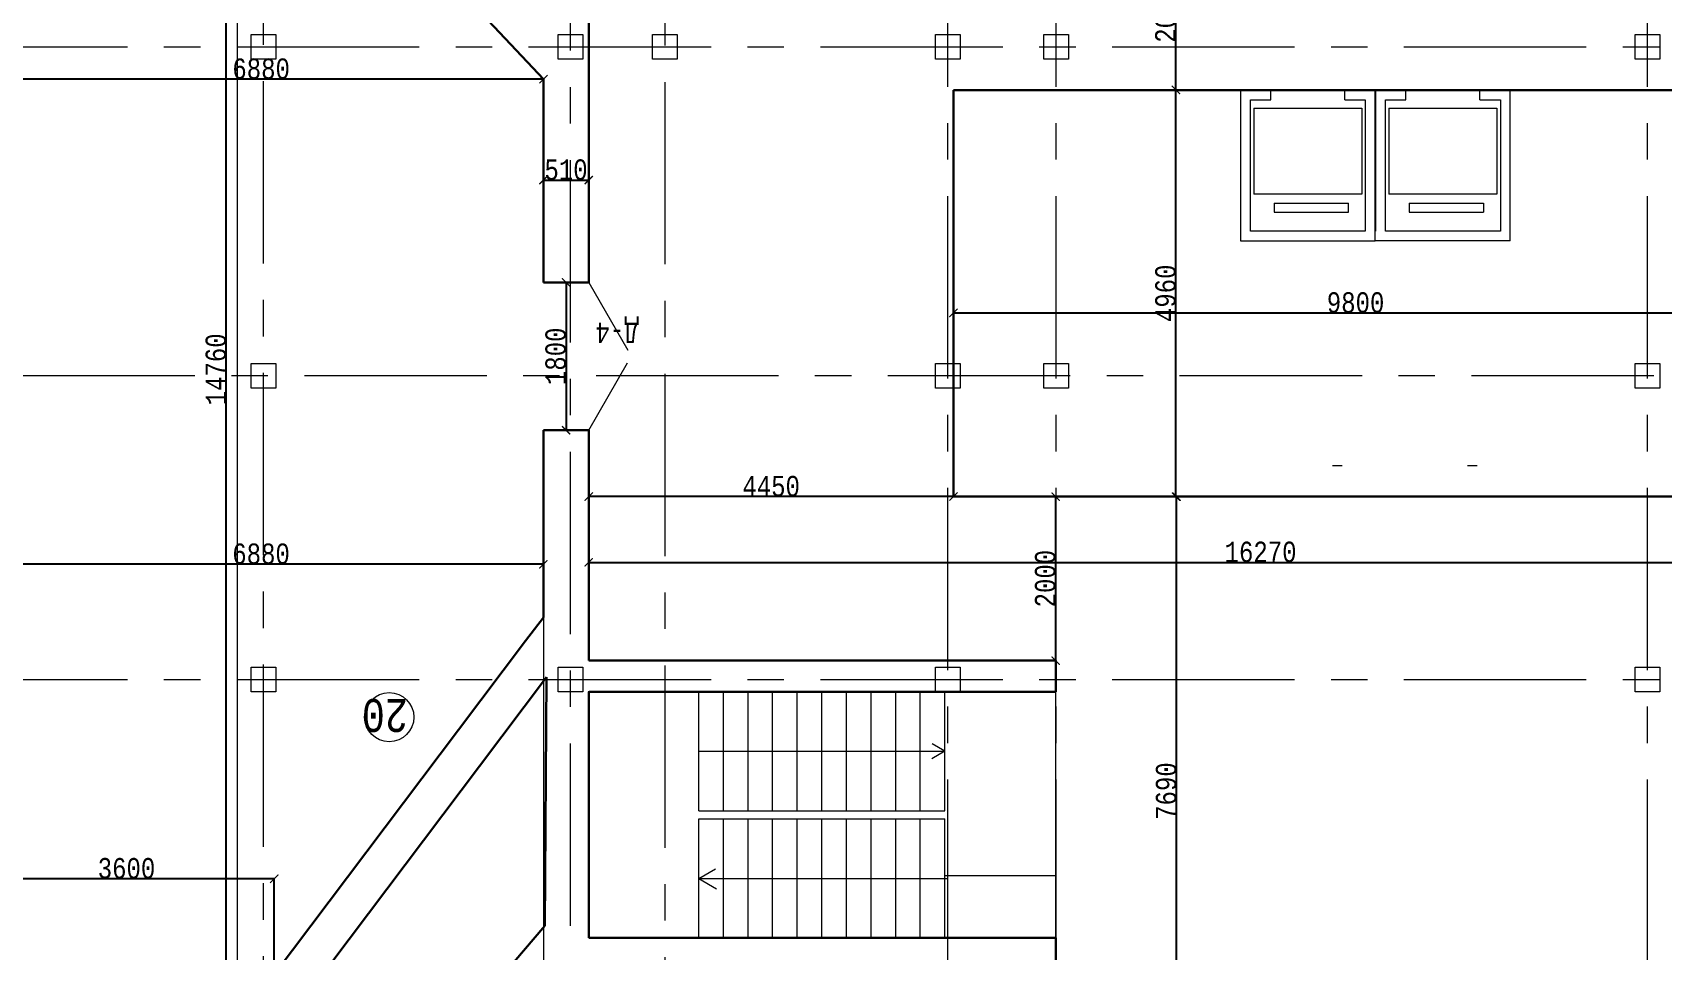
# Model space of a CAD drawing. Header units: millimetres. Extents: x -689206 to 4969298, y -1019800 to 703299.
# Drawn here: x -113517 to -93654, y -584275 to -573086 of the extents above; entities that cross this region are included whole.
import ezdxf

# ---------------------------------------------------------------- set-up
doc = ezdxf.new("R2010")
doc.units = ezdxf.units.MM
doc.linetypes.add('осеваяX2', pattern=[101.6, 63.5, -12.7, 12.7, -12.7])
for name, color, linetype, lineweight in [('несущие', 7, 'Continuous', 30), ('РАЗМЕРЫ', 7, 'Continuous', 9), ('стены', 7, 'Continuous', 20)]:
    doc.layers.add(name, color=color, linetype=linetype, lineweight=lineweight)
doc.layers.add('четотам', color=7, linetype='Continuous')
doc.styles.add('Аннотативный', font='isocteur.ttf', dxfattribs={"width": 0.7, "height": 250})
doc.dimstyles.new('Аннотативный', dxfattribs={"dimscale": 0, "dimtxt": 250, "dimasz": 100, "dimexe": 1.25, "dimexo": 0.625, "dimtad": 1, "dimdec": 0, "dimtxsty": 'Аннотативный', "dimblk": 'ARCHTICK', "dimcen": 2.5, "dimadec": 0, "dimazin": 0, "dimtfac": 1, "dimtdec": 0, "dimtmove": 0, "dimatfit": 3, "dimfxl": 1, "dimarcsym": 0})

# ---------------------------------------------------------------- blocks, each defined once
blk = doc.blocks.new('_ArchTick')
at = {"color": 0, "linetype": 'ByBlock', "const_width": 0.15}
blk.add_lwpolyline([(-0.5, -0.5), (0.5, 0.5)], dxfattribs=at)
blk = doc.blocks.new('*D3334')
at = {"layer": 'Defpoints', "color": 0, "lineweight": 0, "transparency": 16777216}
for p in [(-114173, -579567), (-114173, -579567), (-107293, -579567)]:
    blk.add_point(p, dxfattribs=at)
at = {"layer": 'стены', "color": 0, "lineweight": -2, "transparency": 16777216}
for p, q in [((-114173, -579566), (-114173, -579565)), ((-107293, -579567), (-114173, -579567)), ((-107293, -579566), (-107293, -579565))]:
    blk.add_line(p, q, dxfattribs=at)
at = {"layer": 'стены', "color": 0, "lineweight": -2, "transparency": 16777216, "xscale": 100, "yscale": 100, "zscale": 100, "rotation": 180}
blk.add_blockref('_ArchTick', (-114173, -579567), dxfattribs=at)
at = {"layer": 'стены', "color": 0, "lineweight": -2, "transparency": 16777216, "xscale": 100, "yscale": 100, "zscale": 100}
blk.add_blockref('_ArchTick', (-107293, -579567), dxfattribs=at)
at = {"layer": 'стены', "color": 0, "lineweight": 5, "transparency": 16777216, "insert": (-110733, -579441), "char_height": 250, "attachment_point": 5, "style": 'Аннотативный'}
blk.add_mtext('6880', dxfattribs=at)
blk = doc.blocks.new('*D3451')
at = {"layer": 'Defpoints', "color": 0, "linetype": 'ByBlock', "lineweight": 0, "transparency": 16777216}
for p in [(-111157, -569813), (-111157, -569813), (-111157, -584569)]:
    blk.add_point(p, dxfattribs=at)
at = {"layer": 'РАЗМЕРЫ', "color": 0, "linetype": 'ByBlock', "lineweight": -2, "transparency": 16777216}
for p, q in [((-111157, -569813), (-111158, -569813)), ((-111157, -584569), (-111157, -569813)), ((-111157, -584569), (-111158, -584569))]:
    blk.add_line(p, q, dxfattribs=at)
at = {"layer": 'РАЗМЕРЫ', "color": 0, "linetype": 'ByBlock', "lineweight": -2, "transparency": 16777216, "xscale": 100, "yscale": 100, "zscale": 100}
for p, rotation in [((-111157, -569813), 90), ((-111157, -584569), 270)]:
    blk.add_blockref('_ArchTick', p, dxfattribs=dict(at, rotation=rotation))
at = {"layer": 'РАЗМЕРЫ', "color": 0, "linetype": 'ByBlock', "lineweight": 5, "transparency": 16777216, "insert": (-111282, -577191), "char_height": 250, "attachment_point": 5, "rotation": 90, "style": 'Аннотативный'}
blk.add_mtext('14760', dxfattribs=at)
blk = doc.blocks.new('*D3411')
at = {"layer": 'Defpoints', "color": 0, "linetype": 'ByBlock', "lineweight": 0, "transparency": 16777216}
for p in [(-107016, -576132), (-107016, -577933), (-107016, -577933)]:
    blk.add_point(p, dxfattribs=at)
at = {"layer": 'РАЗМЕРЫ', "color": 0, "linetype": 'ByBlock', "lineweight": -2, "transparency": 16777216}
for p, q in [((-107016, -576132), (-107017, -576132)), ((-107016, -576132), (-107016, -577933)), ((-107016, -577933), (-107017, -577933))]:
    blk.add_line(p, q, dxfattribs=at)
at = {"layer": 'РАЗМЕРЫ', "color": 0, "linetype": 'ByBlock', "lineweight": -2, "transparency": 16777216, "xscale": 100, "yscale": 100, "zscale": 100}
for p, rotation in [((-107016, -576132), 90), ((-107016, -577933), 270)]:
    blk.add_blockref('_ArchTick', p, dxfattribs=dict(at, rotation=rotation))
at = {"layer": 'РАЗМЕРЫ', "color": 0, "linetype": 'ByBlock', "lineweight": 5, "transparency": 16777216, "insert": (-107141, -577032), "char_height": 250, "attachment_point": 5, "rotation": 90, "style": 'Аннотативный'}
blk.add_mtext('1800', dxfattribs=at)
blk = doc.blocks.new('*D3385')
at = {"layer": 'Defpoints', "color": 0, "linetype": 'ByBlock', "lineweight": 0, "transparency": 16777216}
for p in [(-114173, -573654), (-114173, -573654), (-107291, -573653)]:
    blk.add_point(p, dxfattribs=at)
at = {"layer": 'РАЗМЕРЫ', "color": 0, "linetype": 'ByBlock', "lineweight": -2, "transparency": 16777216}
for p, q in [((-114173, -573653), (-114173, -573652)), ((-107291, -573654), (-114173, -573654)), ((-107291, -573654), (-107291, -573655))]:
    blk.add_line(p, q, dxfattribs=at)
at = {"layer": 'РАЗМЕРЫ', "color": 0, "linetype": 'ByBlock', "lineweight": -2, "transparency": 16777216, "xscale": 100, "yscale": 100, "zscale": 100, "rotation": 180}
blk.add_blockref('_ArchTick', (-114173, -573654), dxfattribs=at)
at = {"layer": 'РАЗМЕРЫ', "color": 0, "linetype": 'ByBlock', "lineweight": -2, "transparency": 16777216, "xscale": 100, "yscale": 100, "zscale": 100}
blk.add_blockref('_ArchTick', (-107291, -573654), dxfattribs=at)
at = {"layer": 'РАЗМЕРЫ', "color": 0, "linetype": 'ByBlock', "lineweight": 5, "transparency": 16777216, "insert": (-110732, -573528), "char_height": 250, "attachment_point": 5, "style": 'Аннотативный'}
blk.add_mtext('6880', dxfattribs=at)
blk = doc.blocks.new('*D3508')
at = {"layer": 'Defpoints', "color": 0, "linetype": 'ByBlock', "lineweight": 0, "transparency": 16777216}
for p in [(-92493, -576504), (-102294, -578742), (-92493, -578742)]:
    blk.add_point(p, dxfattribs=at)
at = {"layer": 'РАЗМЕРЫ', "color": 0, "linetype": 'ByBlock', "lineweight": -2, "transparency": 16777216}
for p, q in [((-102294, -578742), (-102294, -576503)), ((-102294, -576504), (-92493, -576504)), ((-92493, -578742), (-92493, -576503))]:
    blk.add_line(p, q, dxfattribs=at)
at = {"layer": 'РАЗМЕРЫ', "color": 0, "linetype": 'ByBlock', "lineweight": -2, "transparency": 16777216, "xscale": 100, "yscale": 100, "zscale": 100, "rotation": 180}
blk.add_blockref('_ArchTick', (-102294, -576504), dxfattribs=at)
at = {"layer": 'РАЗМЕРЫ', "color": 0, "linetype": 'ByBlock', "lineweight": -2, "transparency": 16777216, "xscale": 100, "yscale": 100, "zscale": 100}
blk.add_blockref('_ArchTick', (-92493, -576504), dxfattribs=at)
at = {"layer": 'РАЗМЕРЫ', "color": 0, "linetype": 'ByBlock', "lineweight": 5, "transparency": 16777216, "insert": (-97393, -576378), "char_height": 250, "attachment_point": 5, "style": 'Аннотативный'}
blk.add_mtext('9800', dxfattribs=at)
blk = doc.blocks.new('*D3509')
at = {"layer": 'Defpoints', "color": 0, "linetype": 'ByBlock', "lineweight": 0, "transparency": 16777216}
for p in [(-99574, -578742), (-99574, -578742), (-99574, -585921)]:
    blk.add_point(p, dxfattribs=at)
at = {"layer": 'РАЗМЕРЫ', "color": 0, "linetype": 'ByBlock', "lineweight": -2, "transparency": 16777216}
for p, q in [((-99575, -578742), (-99576, -578742)), ((-99574, -585921), (-99574, -578742)), ((-99575, -585921), (-99576, -585921))]:
    blk.add_line(p, q, dxfattribs=at)
at = {"layer": 'РАЗМЕРЫ', "color": 0, "linetype": 'ByBlock', "lineweight": -2, "transparency": 16777216, "xscale": 100, "yscale": 100, "zscale": 100}
for p, rotation in [((-99574, -578742), 90), ((-99574, -585921), 270)]:
    blk.add_blockref('_ArchTick', p, dxfattribs=dict(at, rotation=rotation))
at = {"layer": 'РАЗМЕРЫ', "color": 0, "linetype": 'ByBlock', "lineweight": 5, "transparency": 16777216, "insert": (-99700, -582332), "char_height": 250, "attachment_point": 5, "rotation": 90, "style": 'Аннотативный'}
blk.add_mtext('7690', dxfattribs=at)
blk = doc.blocks.new('*D3511')
at = {"layer": 'Defpoints', "color": 0, "linetype": 'ByBlock', "lineweight": 0, "transparency": 16777216}
for p in [(-101048, -578742), (-101048, -578742), (-101048, -580742)]:
    blk.add_point(p, dxfattribs=at)
at = {"layer": 'РАЗМЕРЫ', "color": 0, "linetype": 'ByBlock', "lineweight": -2, "transparency": 16777216}
for p, q in [((-101049, -578742), (-101049, -578742)), ((-101048, -580742), (-101048, -578742)), ((-101049, -580742), (-101049, -580742))]:
    blk.add_line(p, q, dxfattribs=at)
at = {"layer": 'РАЗМЕРЫ', "color": 0, "linetype": 'ByBlock', "lineweight": -2, "transparency": 16777216, "xscale": 100, "yscale": 100, "zscale": 100}
for p, rotation in [((-101048, -578742), 90), ((-101048, -580742), 270)]:
    blk.add_blockref('_ArchTick', p, dxfattribs=dict(at, rotation=rotation))
at = {"layer": 'РАЗМЕРЫ', "color": 0, "linetype": 'ByBlock', "lineweight": 5, "transparency": 16777216, "insert": (-101174, -579742), "char_height": 250, "attachment_point": 5, "rotation": 90, "style": 'Аннотативный'}
blk.add_mtext('2000', dxfattribs=at)
blk = doc.blocks.new('*D3512')
at = {"layer": 'Defpoints', "color": 0, "linetype": 'ByBlock', "lineweight": 0, "transparency": 16777216}
for p in [(-99582, -573785), (-99576, -573785), (-99573, -578742)]:
    blk.add_point(p, dxfattribs=at)
at = {"layer": 'РАЗМЕРЫ', "color": 0, "linetype": 'ByBlock', "lineweight": -2, "transparency": 16777216}
for p, q in [((-99577, -573785), (-99583, -573785)), ((-99582, -578742), (-99582, -573785)), ((-99574, -578742), (-99583, -578742))]:
    blk.add_line(p, q, dxfattribs=at)
at = {"layer": 'РАЗМЕРЫ', "color": 0, "linetype": 'ByBlock', "lineweight": -2, "transparency": 16777216, "xscale": 100, "yscale": 100, "zscale": 100}
for p, rotation in [((-99582, -573785), 90), ((-99582, -578742), 270)]:
    blk.add_blockref('_ArchTick', p, dxfattribs=dict(at, rotation=rotation))
at = {"layer": 'РАЗМЕРЫ', "color": 0, "linetype": 'ByBlock', "lineweight": 5, "transparency": 16777216, "insert": (-99708, -576264), "char_height": 250, "attachment_point": 5, "rotation": 90, "style": 'Аннотативный'}
blk.add_mtext('4960', dxfattribs=at)
blk = doc.blocks.new('*D3513')
at = {"layer": 'Defpoints', "color": 0, "linetype": 'ByBlock', "lineweight": 0, "transparency": 16777216}
for p in [(-100195, -571932), (-99583, -571932), (-99576, -573785)]:
    blk.add_point(p, dxfattribs=at)
at = {"layer": 'РАЗМЕРЫ', "color": 0, "linetype": 'ByBlock', "lineweight": -2, "transparency": 16777216}
for p, q in [((-100194, -571932), (-99582, -571932)), ((-99583, -573785), (-99583, -571932)), ((-99577, -573785), (-99585, -573785))]:
    blk.add_line(p, q, dxfattribs=at)
at = {"layer": 'РАЗМЕРЫ', "color": 0, "linetype": 'ByBlock', "lineweight": -2, "transparency": 16777216, "xscale": 100, "yscale": 100, "zscale": 100}
for p, rotation in [((-99583, -571932), 90), ((-99583, -573785), 270)]:
    blk.add_blockref('_ArchTick', p, dxfattribs=dict(at, rotation=rotation))
at = {"layer": 'РАЗМЕРЫ', "color": 0, "linetype": 'ByBlock', "lineweight": 5, "transparency": 16777216, "insert": (-99709, -572859), "char_height": 250, "attachment_point": 5, "rotation": 90, "style": 'Аннотативный'}
blk.add_mtext('2000', dxfattribs=at)
blk = doc.blocks.new('*D3476')
at = {"layer": 'Defpoints', "color": 0, "lineweight": 0, "ltscale": 150, "transparency": 16777216}
for p in [(-114173, -583401), (-114173, -584569), (-110572, -584569)]:
    blk.add_point(p, dxfattribs=at)
at = {"layer": 'РАЗМЕРЫ', "color": 0, "lineweight": -2, "ltscale": 150, "transparency": 16777216}
for p, q in [((-114173, -584568), (-114173, -583400)), ((-110572, -584568), (-110572, -583400)), ((-110572, -583401), (-114173, -583401))]:
    blk.add_line(p, q, dxfattribs=at)
at = {"layer": 'РАЗМЕРЫ', "color": 0, "lineweight": -2, "ltscale": 150, "transparency": 16777216, "xscale": 100, "yscale": 100, "zscale": 100, "rotation": 180}
blk.add_blockref('_ArchTick', (-114173, -583401), dxfattribs=at)
at = {"layer": 'РАЗМЕРЫ', "color": 0, "lineweight": -2, "ltscale": 150, "transparency": 16777216, "xscale": 100, "yscale": 100, "zscale": 100}
blk.add_blockref('_ArchTick', (-110572, -583401), dxfattribs=at)
at = {"layer": 'РАЗМЕРЫ', "color": 0, "lineweight": 5, "ltscale": 150, "transparency": 16777216, "insert": (-112373, -583275), "char_height": 250, "attachment_point": 5, "style": 'Аннотативный'}
blk.add_mtext('3600', dxfattribs=at)
blk = doc.blocks.new('*D3526')
at = {"layer": 'Defpoints', "color": 0, "linetype": 'ByBlock', "lineweight": 0, "ltscale": 35, "transparency": 16777216}
for p in [(-106739, -574884), (-107292, -575094), (-106739, -575094)]:
    blk.add_point(p, dxfattribs=at)
at = {"layer": 'РАЗМЕРЫ', "color": 0, "linetype": 'ByBlock', "lineweight": -2, "ltscale": 35, "transparency": 16777216}
for p, q in [((-107292, -575093), (-107292, -574883)), ((-107292, -574884), (-106739, -574884)), ((-106739, -575093), (-106739, -574883))]:
    blk.add_line(p, q, dxfattribs=at)
at = {"layer": 'РАЗМЕРЫ', "color": 0, "linetype": 'ByBlock', "lineweight": -2, "ltscale": 35, "transparency": 16777216, "xscale": 100, "yscale": 100, "zscale": 100, "rotation": 180}
blk.add_blockref('_ArchTick', (-107292, -574884), dxfattribs=at)
at = {"layer": 'РАЗМЕРЫ', "color": 0, "linetype": 'ByBlock', "lineweight": -2, "ltscale": 35, "transparency": 16777216, "xscale": 100, "yscale": 100, "zscale": 100}
blk.add_blockref('_ArchTick', (-106739, -574884), dxfattribs=at)
at = {"layer": 'РАЗМЕРЫ', "color": 0, "linetype": 'ByBlock', "lineweight": 5, "ltscale": 35, "transparency": 16777216, "insert": (-107016, -574758), "char_height": 250, "attachment_point": 5, "style": 'Аннотативный'}
blk.add_mtext('510', dxfattribs=at)
blk = doc.blocks.new('*D3527')
at = {"layer": 'Defpoints', "color": 0, "linetype": 'ByBlock', "lineweight": 0, "ltscale": 35, "transparency": 16777216}
for p in [(-90363, -579544), (-106739, -580742), (-90363, -580742)]:
    blk.add_point(p, dxfattribs=at)
at = {"layer": 'РАЗМЕРЫ', "color": 0, "linetype": 'ByBlock', "lineweight": -2, "ltscale": 35, "transparency": 16777216}
for p, q in [((-106739, -580742), (-106739, -579543)), ((-106739, -579544), (-90363, -579544)), ((-90363, -580742), (-90363, -579543))]:
    blk.add_line(p, q, dxfattribs=at)
at = {"layer": 'РАЗМЕРЫ', "color": 0, "linetype": 'ByBlock', "lineweight": -2, "ltscale": 35, "transparency": 16777216, "xscale": 100, "yscale": 100, "zscale": 100, "rotation": 180}
blk.add_blockref('_ArchTick', (-106739, -579544), dxfattribs=at)
at = {"layer": 'РАЗМЕРЫ', "color": 0, "linetype": 'ByBlock', "lineweight": -2, "ltscale": 35, "transparency": 16777216, "xscale": 100, "yscale": 100, "zscale": 100}
blk.add_blockref('_ArchTick', (-90363, -579544), dxfattribs=at)
at = {"layer": 'РАЗМЕРЫ', "color": 0, "linetype": 'ByBlock', "lineweight": 5, "ltscale": 35, "transparency": 16777216, "insert": (-98551, -579418), "char_height": 250, "attachment_point": 5, "style": 'Аннотативный'}
blk.add_mtext('16270', dxfattribs=at)
blk = doc.blocks.new('*D3528')
at = {"layer": 'Defpoints', "color": 0, "linetype": 'ByBlock', "lineweight": 0, "ltscale": 35, "transparency": 16777216}
for p in [(-106739, -578742), (-106739, -578742), (-102294, -578742)]:
    blk.add_point(p, dxfattribs=at)
at = {"layer": 'РАЗМЕРЫ', "color": 0, "linetype": 'ByBlock', "lineweight": -2, "ltscale": 35, "transparency": 16777216}
for p, q in [((-102294, -578742), (-106739, -578742)), ((-106739, -578743), (-106739, -578743)), ((-102294, -578742), (-102294, -578741))]:
    blk.add_line(p, q, dxfattribs=at)
at = {"layer": 'РАЗМЕРЫ', "color": 0, "linetype": 'ByBlock', "lineweight": -2, "ltscale": 35, "transparency": 16777216, "xscale": 100, "yscale": 100, "zscale": 100, "rotation": 180}
blk.add_blockref('_ArchTick', (-106739, -578742), dxfattribs=at)
at = {"layer": 'РАЗМЕРЫ', "color": 0, "linetype": 'ByBlock', "lineweight": -2, "ltscale": 35, "transparency": 16777216, "xscale": 100, "yscale": 100, "zscale": 100}
blk.add_blockref('_ArchTick', (-102294, -578742), dxfattribs=at)
at = {"layer": 'РАЗМЕРЫ', "color": 0, "linetype": 'ByBlock', "lineweight": 5, "ltscale": 35, "transparency": 16777216, "insert": (-104516, -578617), "char_height": 250, "attachment_point": 5, "style": 'Аннотативный'}
blk.add_mtext('4450', dxfattribs=at)

msp = doc.modelspace()

# ---------------------------------------------------------------- linework, layer by layer
at = {"layer": 'несущие', "color": 0}
for p, q in [((-110572.3, -584568.6), (-108325.4, -581585.7)), ((-110368.8, -585078.6), (-108070.4, -582027.4))]:
    msp.add_line(p, q, dxfattribs=at)
at = {"layer": 'РАЗМЕРЫ', "linetype": 'осеваяX2', "lineweight": 5, "ltscale": 35}
for p, q in [((-106963.2, -583973.7), (-106963.2, -548796.3)), ((-105813.5, -548796.3), (-105813.5, -598637.6)), ((-101043.5, -598637.6), (-101043.5, -548796.3)), ((-93833.5, -598637.6), (-93833.5, -548796.3)), ((-132363.4, -573260.7), (-65310.7, -573260.7)), ((-132363.4, -580970.7), (-65310.7, -580970.7))]:
    msp.add_line(p, q, dxfattribs=at)
at = {"layer": 'РАЗМЕРЫ', "lineweight": 0, "ltscale": 35}
for p, q in [((-111023.5, -557456.6), (-111023.5, -646086)), ((-107292.5, -580214.5), (-107292.5, -638682.8))]:
    msp.add_line(p, q, dxfattribs=at)
at = {"layer": 'РАЗМЕРЫ', "linetype": 'ByBlock', "lineweight": 30}
for p, q in [((-108231.9, -572648), (-107420.7, -573516.5)), ((-107420.7, -573516.5), (-107290.8, -573653.5)), ((-107291.8, -573652.4), (-107292.5, -576132.2)), ((-100618.3, -573786.6), (-102293.5, -573786.6)), ((-102293.5, -573786.6), (-102293.5, -578742.2)), ((-92493.4, -573786.6), (-100618.3, -573786.6)), ((-102293.5, -578742.2), (-92493.4, -578742.2)), ((-107508.9, -580501.7), (-107292.5, -580214.5)), ((-108325.4, -581585.7), (-107508.9, -580501.7)), ((-106737.5, -580742.2), (-106739, -580742.2)), ((-106737.5, -580742.2), (-101048, -580742.2)), ((-101048, -580742.2), (-101048, -581122.2)), ((-108070.4, -582027.4), (-107253.9, -580943.4)), ((-101048, -581122.2), (-106735.9, -581122.3)), ((-106739, -584122.2), (-101048, -584122.2)), ((-101048, -584122.2), (-101048, -584502.2))]:
    msp.add_line(p, q, dxfattribs=at)
at = {"layer": 'РАЗМЕРЫ', "linetype": 'ByBlock', "lineweight": 13}
for p, q in [((-98794.3, -573784.9), (-98794.3, -575504.9)), ((-97154.3, -575624.9), (-97154.3, -573784.9)), ((-97148.7, -573784.9), (-97148.7, -575504.9)), ((-95508.7, -575624.9), (-95508.7, -573784.9)), ((-98386.3, -575164.9), (-98386.3, -575274.9)), ((-96740.7, -575164.9), (-96740.7, -575274.9)), ((-95834.7, -575164.9), (-95834.7, -575274.9)), ((-98794.3, -575504.9), (-98794.3, -575624.9)), ((-98794.3, -575624.9), (-97154.3, -575624.9)), ((-95508.7, -575624.9), (-97154.3, -575624.9)), ((-105398, -582572.2), (-105398, -581122.2)), ((-105098, -582572.2), (-105098, -581122.2)), ((-104798, -582572.2), (-104798, -581122.2)), ((-104498, -582572.2), (-104498, -581122.2)), ((-104198, -582572.2), (-104198, -581122.2)), ((-103898, -582572.2), (-103898, -581122.2)), ((-103598, -582572.2), (-103598, -581122.2)), ((-103298, -582572.2), (-103298, -581122.2)), ((-102998, -582572.2), (-102998, -581122.2)), ((-102698, -582572.2), (-102698, -581122.2)), ((-102398, -582572.2), (-102398, -581122.2)), ((-102398, -581847.2), (-102554.9, -581756.6)), ((-105398, -581847.2), (-102398, -581847.2)), ((-102398, -581847.2), (-102559.4, -581940.4)), ((-105398, -582572.2), (-102398, -582572.2)), ((-105398, -584122.2), (-105398, -582672.2)), ((-105398, -582672.2), (-102398, -582672.2)), ((-105098, -584122.2), (-105098, -582672.2)), ((-104798, -584122.2), (-104798, -582672.2)), ((-104498, -584122.2), (-104498, -582672.2)), ((-104198, -584122.2), (-104198, -582672.2)), ((-103898, -584122.2), (-103898, -582672.2)), ((-103598, -584122.2), (-103598, -582672.2)), ((-103298, -584122.2), (-103298, -582672.2)), ((-102998, -584122.2), (-102998, -582672.2)), ((-102698, -584122.2), (-102698, -582672.2)), ((-102398, -584122.2), (-102398, -582672.2)), ((-105398, -583397.2), (-105193.2, -583279)), ((-105398, -583397.2), (-102363.4, -583397.2)), ((-105398, -583397.2), (-105180.3, -583522.9))]:
    msp.add_line(p, q, dxfattribs=at)
at = {"layer": 'РАЗМЕРЫ', "linetype": 'ByBlock', "lineweight": 20}
for p, q in [((-97676.3, -578362.2), (-97556.3, -578362.2)), ((-96030.7, -578362.2), (-95910.7, -578362.2)), ((-99196.3, -578742.2), (-97676.3, -578742.2)), ((-105398, -581122.2), (-106748, -581122.2)), ((-105098, -581122.2), (-105398, -581122.2)), ((-105398, -581122.2), (-102398, -581122.2)), ((-101048, -584122.2), (-101048, -581122.2)), ((-102398, -583362.2), (-101048, -583362.2)), ((-106739, -584122.2), (-105398, -584122.2)), ((-105398, -584122.2), (-102398, -584122.2))]:
    msp.add_line(p, q, dxfattribs=at)
at = {"layer": 'РАЗМЕРЫ', "lineweight": 30}
msp.add_line((-107768.5, -584554.1), (-107273.5, -583974.1), dxfattribs=at)
at = {"layer": 'стены', "linetype": 'осеваяX2', "lineweight": 5, "ltscale": 35}
for p, q in [((-110703.5, -597236.1), (-110703.5, -548796.3)), ((-102363.4, -598637.6), (-102363.4, -548796.3)), ((-65310.7, -577268.6), (-132363.4, -577268.6))]:
    msp.add_line(p, q, dxfattribs=at)
at = {"layer": 'стены', "lineweight": 30}
for p, q in [((-106739, -569992.7), (-106739, -576132.1)), ((-107292.5, -576132.1), (-106739, -576132.1)), ((-107292.5, -577932.5), (-107292.5, -580214.5)), ((-106739, -577932.5), (-107292.5, -577932.5)), ((-106739, -577932.5), (-106739, -580742.2)), ((-107273.5, -583974.1), (-107253.9, -580943.4)), ((-106739, -581122.2), (-106739, -584122.2))]:
    msp.add_line(p, q, dxfattribs=at)
at = {"layer": 'стены', "color": 18, "lineweight": 25, "true_color": 0x000000}
msp.add_line((-99576.3, -573784.9), (-99206.3, -573784.9), dxfattribs=at)
at = {"layer": 'стены', "color": 18, "lineweight": 13, "true_color": 0x000000}
for p, q in [((-98424.3, -573904.9), (-98424.3, -573784.9)), ((-97524.3, -573904.9), (-97524.3, -573784.9)), ((-96778.7, -573904.9), (-96778.7, -573784.9)), ((-95878.7, -573904.9), (-95878.7, -573784.9)), ((-98674.3, -573904.9), (-98424.3, -573904.9)), ((-98674.3, -575504.9), (-98674.3, -573904.9)), ((-98674.3, -573904.9), (-98632.3, -573904.9)), ((-98632.3, -574007.9), (-98632.3, -575054.9)), ((-98632.3, -574007.9), (-97316.3, -574007.9)), ((-97524.3, -573904.9), (-97274.3, -573904.9)), ((-97316.3, -574007.9), (-97316.3, -575054.9)), ((-97274.3, -573904.9), (-97274.3, -575504.9)), ((-97028.7, -573904.9), (-96778.7, -573904.9)), ((-97028.7, -575504.9), (-97028.7, -573904.9)), ((-97028.7, -573904.9), (-96986.7, -573904.9)), ((-96986.7, -574007.9), (-96986.7, -575054.9)), ((-96986.7, -574007.9), (-95670.7, -574007.9)), ((-95878.7, -573904.9), (-95628.7, -573904.9)), ((-95670.7, -574007.9), (-95670.7, -575054.9)), ((-95628.7, -573904.9), (-95628.7, -575504.9)), ((-97316.3, -575054.9), (-98632.3, -575054.9)), ((-95670.7, -575054.9), (-96986.7, -575054.9)), ((-98386.3, -575164.9), (-98183.8, -575164.9)), ((-98386.3, -575164.9), (-97480.3, -575164.9)), ((-97480.3, -575274.9), (-97480.3, -575164.9)), ((-96740.7, -575164.9), (-95834.7, -575164.9)), ((-98386.3, -575274.9), (-97480.3, -575274.9)), ((-96740.7, -575274.9), (-95834.7, -575274.9)), ((-97274.3, -575504.9), (-98674.3, -575504.9)), ((-95628.7, -575504.9), (-97028.7, -575504.9))]:
    msp.add_line(p, q, dxfattribs=at)
at = {"layer": 'стены', "lineweight": 9}
for p, q in [((-106739, -576132.1), (-106263.7, -576955.4)), ((-106739, -577932.5), (-106265.2, -577111.9))]:
    msp.add_line(p, q, dxfattribs=at)
at = {"layer": 'стены', "lineweight": 20}
for points in [[(-110553.5, -573410.7), (-110853.5, -573410.7), (-110853.5, -573110.7), (-110553.5, -573110.7)], [(-105663.5, -573410.7), (-105963.5, -573410.7), (-105963.5, -573110.7), (-105663.5, -573110.7)], [(-102213.4, -573410.7), (-102513.4, -573410.7), (-102513.4, -573110.7), (-102213.4, -573110.7)], [(-100893.5, -573410.7), (-101193.5, -573410.7), (-101193.5, -573110.7), (-100893.5, -573110.7)], [(-93683.5, -573410.7), (-93983.5, -573410.7), (-93983.5, -573110.7), (-93683.5, -573110.7)], [(-110553.5, -577418.6), (-110853.5, -577418.6), (-110853.5, -577118.6), (-110553.5, -577118.6)], [(-102213.4, -577418.6), (-102513.4, -577418.6), (-102513.4, -577118.6), (-102213.4, -577118.6)], [(-100893.5, -577418.6), (-101193.5, -577418.6), (-101193.5, -577118.6), (-100893.5, -577118.6)], [(-93683.5, -577418.6), (-93983.5, -577418.6), (-93983.5, -577118.6), (-93683.5, -577118.6)], [(-110553.5, -581120.7), (-110853.5, -581120.7), (-110853.5, -580820.7), (-110553.5, -580820.7)], [(-93683.5, -581120.7), (-93983.5, -581120.7), (-93983.5, -580820.7), (-93683.5, -580820.7)]]:
    msp.add_lwpolyline(points, close=True, dxfattribs=at)
at = {"layer": 'стены'}
for points in [[(-106813.2, -573410.7), (-107113.2, -573410.7), (-107113.2, -573110.7), (-106813.2, -573110.7)], [(-106813.2, -581120.7), (-107113.2, -581120.7), (-107113.2, -580820.7), (-106813.2, -580820.7)], [(-102213.4, -581120.7), (-102513.4, -581120.7), (-102513.4, -580820.7), (-102213.4, -580820.7)]]:
    msp.add_lwpolyline(points, close=True, dxfattribs=at)
at = {"layer": 'четотам', "lineweight": 13}
msp.add_circle((-109170.7, -581431), 300, dxfattribs=at)

# ---------------------------------------------------------------- texts
at = {"layer": 'РАЗМЕРЫ', "lineweight": 20, "ltscale": 150, "insert": (-106130.7, -576871.5), "char_height": 250, "width": 922.913, "attachment_point": 1, "rotation": 180, "style": 'Аннотативный'}
msp.add_mtext('Д-4', dxfattribs=at)
at = {"layer": 'РАЗМЕРЫ', "lineweight": 13, "ltscale": 150, "insert": (-108942.7, -581610.9), "char_height": 401.1, "width": 1460, "attachment_point": 1, "rotation": 180, "style": 'Аннотативный'}
msp.add_mtext('20', dxfattribs=at)

# ---------------------------------------------------------------- dimensions: what is measured, and where the dimension line sits
at = {"layer": 'РАЗМЕРЫ', "color": 18, "linetype": 'ByBlock', "lineweight": 5, "true_color": 0x000000}
dim = msp.add_linear_dim(base=(-111156.8, -569813.5), p1=(-111156.8, -584568.6), p2=(-111156.8, -569813.5), angle=270, text='14760', dimstyle='Аннотативный', dxfattribs=at)
dim.commit()
dim.dimension.update_dxf_attribs({"geometry": '*D3451', "text_midpoint": (-111282.4, -577191.1)})
at = {"layer": 'РАЗМЕРЫ', "linetype": 'ByBlock', "lineweight": 5}
for base, p1, p2, angle, text, picture, middle in [((-99583.3, -571932.3), (-99576.3, -573784.9), (-100194.7, -571932.3), 270, '2000', '*D3513', (-99708.9, -572858.6)), ((-114172.8, -573653.6), (-107290.8, -573653.5), (-114172.8, -573653.6), 180, '6880', '*D3385', (-110731.8, -573527.9)), ((-99582.1, -573784.9), (-99573.2, -578742.2), (-99576.3, -573784.9), 270, '4960', '*D3512', (-99707.7, -576263.5)), ((-99574.5, -578742.2), (-99574.5, -585921.2), (-99574.5, -578742.2), 270, '7690', '*D3509', (-99700.1, -582331.7))]:
    dim = msp.add_linear_dim(base=base, p1=p1, p2=p2, angle=angle, text=text, dimstyle='Аннотативный', dxfattribs=at)
    dim.commit()
    dim.dimension.update_dxf_attribs({"geometry": picture, "text_midpoint": middle})
at = {"layer": 'РАЗМЕРЫ', "linetype": 'ByBlock', "lineweight": 5, "ltscale": 35}
for p1, p2, distance, text, picture, middle in [((-107292.2, -575094), (-106739, -575094), 210, '510', '*D3526', (-107015.6, -574758.4)), ((-106739, -580742.2), (-90363.4, -580742.2), 1198.2, '16270', '*D3527', (-98551.2, -579418.4))]:
    dim = msp.add_aligned_dim(p1=p1, p2=p2, distance=distance, text=text, dimstyle='Аннотативный', dxfattribs=at)
    dim.commit()
    dim.dimension.update_dxf_attribs({"geometry": picture, "text_midpoint": middle})
at = {"layer": 'РАЗМЕРЫ', "color": 18, "linetype": 'ByBlock', "lineweight": 5, "true_color": 0x000000}
dim = msp.add_aligned_dim(p1=(-107015.8, -576132.1), p2=(-107015.8, -577932.5), distance=0, dimstyle='Аннотативный', dxfattribs=at)
dim.commit()
dim.dimension.update_dxf_attribs({"geometry": '*D3411', "text_midpoint": (-107141.4, -577032.3)})
at = {"layer": 'РАЗМЕРЫ', "linetype": 'ByBlock', "lineweight": 5}
for base, p1, p2, angle, picture, middle in [((-92493.4, -576503.8), (-102293.5, -578742.2), (-92493.4, -578742.2), 180, '*D3508', (-97393.5, -576378.2)), ((-101048, -578742.2), (-101048, -580742.2), (-101048, -578742.2), 270, '*D3511', (-101173.6, -579742.2))]:
    dim = msp.add_linear_dim(base=base, p1=p1, p2=p2, angle=angle, dimstyle='Аннотативный', dxfattribs=at)
    dim.commit()
    dim.dimension.update_dxf_attribs({"geometry": picture, "text_midpoint": middle})
at = {"layer": 'РАЗМЕРЫ', "linetype": 'ByBlock', "lineweight": 5, "ltscale": 35}
dim = msp.add_linear_dim(base=(-106739, -578742.2), p1=(-102293.5, -578742.2), p2=(-106739, -578742.2), angle=180, text='4450', dimstyle='Аннотативный', dxfattribs=at)
dim.commit()
dim.dimension.update_dxf_attribs({"geometry": '*D3528', "text_midpoint": (-104516.3, -578616.6)})
at = {"layer": 'РАЗМЕРЫ', "lineweight": 5, "ltscale": 150}
dim = msp.add_linear_dim(base=(-114172.7, -583401), p1=(-110572.3, -584568.6), p2=(-114172.7, -584568.6), angle=180, dimstyle='Аннотативный', dxfattribs=at)
dim.commit()
dim.dimension.update_dxf_attribs({"geometry": '*D3476', "text_midpoint": (-112372.5, -583275.3)})
at = {"layer": 'стены', "lineweight": 5}
dim = msp.add_aligned_dim(p1=(-107292.5, -579566.7), p2=(-114172.8, -579566.7), distance=0, dimstyle='Аннотативный', dxfattribs=at)
dim.commit()
dim.dimension.update_dxf_attribs({"geometry": '*D3334', "text_midpoint": (-110732.6, -579441.1)})

doc.saveas('drawing.dxf')
